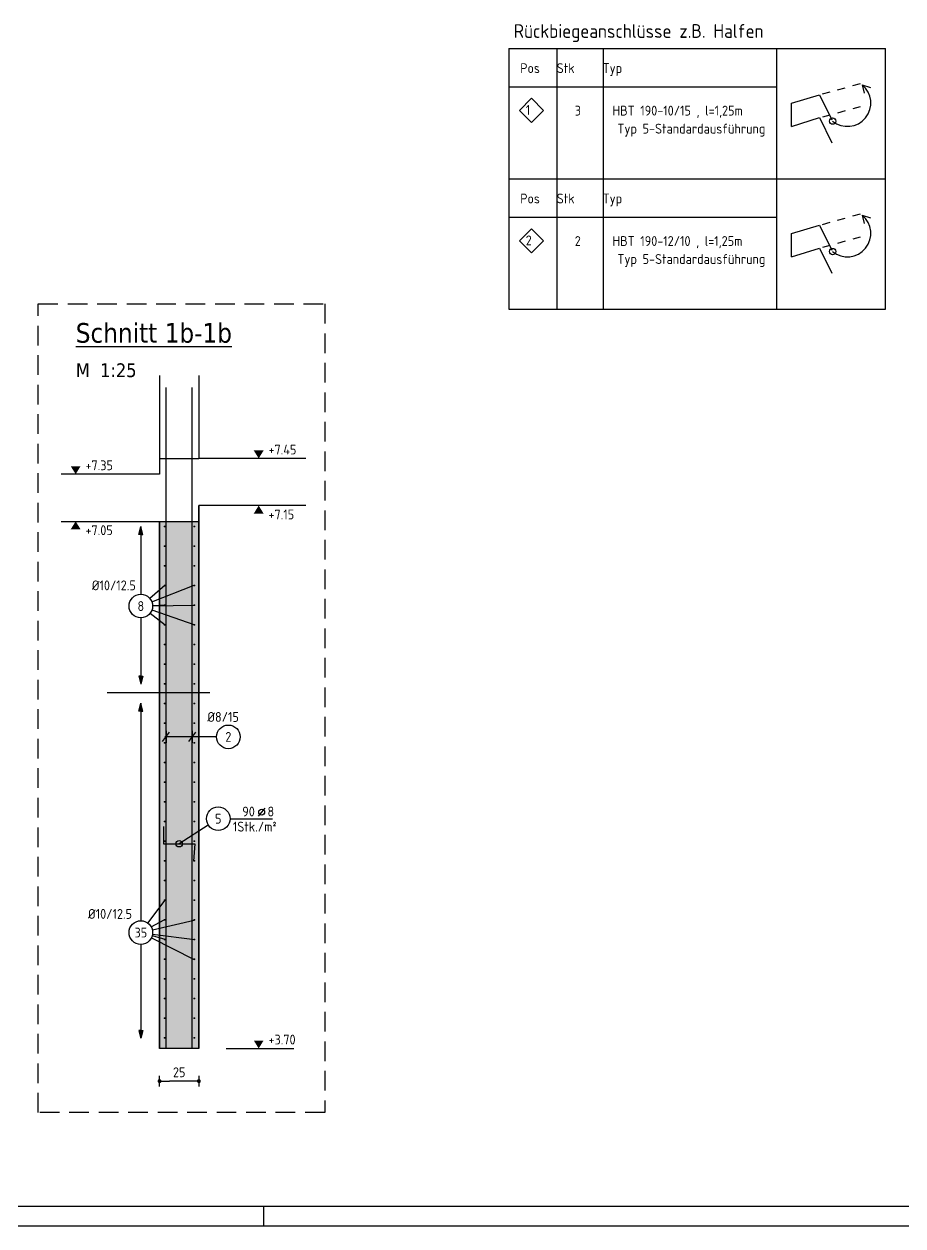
# Model space of a CAD drawing. Extents: x -4 to 84.7, y -5.7 to 50.5.
# Drawn here: x 43.4 to 54.58, y 1.41 to 16.69 of the extents above; entities that cross this region are included whole.
import ezdxf
from ezdxf.enums import TextEntityAlignment as Align

# ---------------------------------------------------------------- set-up
doc = ezdxf.new("R2010")
doc.units = 0
doc.header["$LTSCALE"] = 0.5
for name, pattern in [('AUSGEZOGEN', [1000.01, 1000, 0.01]), ('DASHED', [0.75, 0.5, -0.25]), ('DOT', [0.175, 0.05, -0.125]), ('STRICHLINIE', [0.75, 0.5, -0.25])]:
    doc.linetypes.add(name, pattern=pattern)
for name, color, linetype in [('AFU', 7, 'Continuous'), ('BETON', 7, 'Continuous'), ('DETAIL', 7, 'Continuous'), ('grau_mittel', 7, 'Continuous'), ('HBT', 7, 'Continuous'), ('HILFE', 7, 'Continuous'), ('koten', 7, 'Continuous'), ('MASSE', 7, 'Continuous'), ('OBJEKT', 7, 'Continuous'), ('RAHMEN', 7, 'Continuous'), ('RND', 7, 'Continuous'), ('RND-1', 7, 'Continuous'), ('TEXT', 7, 'Continuous')]:
    doc.layers.add(name, color=color, linetype=linetype)
doc.layers.add('NOPLOT', color=7, linetype='Continuous', plot=False)
doc.styles.add('helv', font='tahoma.ttf')
doc.styles.add('liste', font='isocp-e.shx')
doc.styles.add('txt', font='isocp.shx')
doc.linetypes.add('AFU_50K', pattern='A,0.15,["/",Standard,S=0.2,R=0,X=-0.01,Y=-0.1],0.07,["/",Standard,S=0.2,R=0,X=-0.01,Y=-0.1],0.15', length=0.37)
doc.dimstyles.new('DOT_I', dxfattribs={"dimscale": 0.5, "dimtxt": 0.25, "dimasz": 0.25, "dimexe": 0.1, "dimexo": 0.3, "dimgap": 0.1, "dimtad": 1, "dimdec": 3, "dimzin": 3, "dimtxsty": 'txt', "dimblk": 'DOT', "dimblk1": 'DOT', "dimblk2": 'DOT', "dimsah": 1, "dimcen": 0.1, "dimse1": 1, "dimse2": 1, "dimazin": 0, "dimtfac": 1, "dimtdec": 4, "dimtix": 1, "dimtmove": 2, "dimatfit": 3, "dimfxl": 0, "dimtvp": 1, "dimtolj": 1, "dimtzin": 0, "dimarcsym": 0})

# ---------------------------------------------------------------- blocks, each defined once
blk = doc.blocks.new('DINA0')
at = {"layer": 'RAHMEN', "color": 5}
blk.add_line((2, 0.5), (118.4, 0.5), dxfattribs=at)
at = {"layer": 'RAHMEN', "color": 7}
blk.add_line((80.9, 0.5), (80.9, 0), dxfattribs=at)
at = {"layer": 'RAHMEN'}
blk.add_line((0, 0), (118.9, 0), dxfattribs=at)
blk = doc.blocks.new('okrd_u')
at = {"layer": 'koten', "color": 7, "linetype": 'Continuous'}
blk.add_solid([(-0.125, -0.202), (0.125, -0.202), (0, 0)], dxfattribs=at)
at = {"layer": 'koten', "style": 'txt'}
blk.add_attdef('OKRD', (0.25, -0.35), '', height=0.25, dxfattribs=at)
blk = doc.blocks.new('okrd_o')
at = {"layer": 'koten', "color": 7, "linetype": 'Continuous'}
blk.add_solid([(-0.125, 0.202), (0.125, 0.202), (0, 0)], dxfattribs=at)
at = {"layer": 'koten', "style": 'txt'}
blk.add_attdef('OKRD', (0.25, 0.1), '', height=0.25, dxfattribs=at)
blk = doc.blocks.new('DOT')
at = {"layer": 'MASSE', "color": 7, "linetype": 'Continuous'}
for p, q in [((0, 0), (-1, 0)), ((0, 0.54), (0, -0.54))]:
    blk.add_line(p, q, dxfattribs=at)
at = {"layer": 'MASSE', "color": 7, "linetype": 'Continuous', "const_width": 0.2}
blk.add_lwpolyline([(-0.1, 0, 1), (0.1, 0, 1)], format="xyb", close=True, dxfattribs=at)
blk = doc.blocks.new('*D20')
at = {"layer": 'Defpoints', "color": 0, "linetype": 'AUSGEZOGEN', "transparency": 16777216}
for p in [(45.128, 3.248), (45.128, 3.248), (45.628, 3.248)]:
    blk.add_point(p, dxfattribs=at)
at = {"layer": 'MASSE', "color": 0, "linetype": 'AUSGEZOGEN', "lineweight": -2, "transparency": 16777216}
blk.add_line((45.503, 3.248), (45.253, 3.248), dxfattribs=at)
at = {"layer": 'MASSE', "color": 0, "linetype": 'AUSGEZOGEN', "lineweight": -2, "transparency": 16777216, "xscale": 0.125, "yscale": 0.125, "zscale": 0.125, "rotation": 180}
blk.add_blockref('DOT', (45.128, 3.248), dxfattribs=at)
at = {"layer": 'MASSE', "color": 0, "linetype": 'AUSGEZOGEN', "lineweight": -2, "transparency": 16777216, "xscale": 0.125, "yscale": 0.125, "zscale": 0.125}
blk.add_blockref('DOT', (45.628, 3.248), dxfattribs=at)
at = {"layer": 'MASSE', "color": 0, "linetype": 'AUSGEZOGEN', "transparency": 16777216, "insert": (45.378, 3.361), "char_height": 0.125, "attachment_point": 5, "style": 'txt'}
blk.add_mtext('\\A1;25', dxfattribs=at)
blk = doc.blocks.new('RND_LEI')
at = {"layer": 'RND', "color": 7, "linetype": 'Continuous'}
blk.add_line((1.022, 0.066), (1.19, 0.27), dxfattribs=at)
for centre, radius in [((0, 0), 0.3), ((1.106, 0.168), 0.075)]:
    blk.add_circle(centre, radius, dxfattribs=at)
at = {"layer": 'RND', "color": 7, "linetype": 'Continuous', "style": 'txt'}
blk.add_attdef('ANZ', text='', height=0.25, dxfattribs=at).set_placement((0.931, 0.057), align=Align.RIGHT)
for tag, p in [('DUM', (1.253, 0.057)), ('ABSTD', (1.674, 0.057)), ('POSTXT', (0.374, -0.327))]:
    blk.add_attdef(tag, p, '', height=0.25, dxfattribs=at)
blk.add_attdef('POSL', text='', height=0.25, dxfattribs=at).set_placement((0, 0), align=Align.MIDDLE)
blk = doc.blocks.new('RND_HIN')
at = {"layer": 'RND', "color": 7, "linetype": 'Continuous'}
blk.add_circle((0, 0), 0.3, dxfattribs=at)
at = {"layer": 'RND', "color": 7, "linetype": 'Continuous', "style": 'txt'}
blk.add_attdef('POSI', text='', height=0.25, dxfattribs=at).set_placement((0, 0), align=Align.MIDDLE)
blk = doc.blocks.new('lei_gre')
at = {"layer": 'RND', "color": 7, "linetype": 'Continuous'}
for p, q in [((-0.09, -0.12), (0.09, 0.12)), ((0, 0.15), (0, -0.15))]:
    blk.add_line(p, q, dxfattribs=at)
blk = doc.blocks.new('Pfeillinie')
at = {"layer": 'TEXT', "linetype": 'Continuous'}
blk.add_hatch(color=7, dxfattribs=at).paths.add_polyline_path([(0, 0), (-0.8, 0.2), (-0.8, 0), (-0.8, -0.2)])
at = {"layer": 'TEXT', "color": 7, "linetype": 'Continuous'}
for p, q in [((-0.8, 0), (-0.8, 0.2)), ((-0.8, 0.2), (0, 0)), ((-0.8, 0), (-0.8, -0.2)), ((-0.8, -0.2), (0, 0))]:
    blk.add_line(p, q, dxfattribs=at)

msp = doc.modelspace()

# ---------------------------------------------------------------- hatches: boundary and pattern name
at = {"layer": 'grau_mittel'}
msp.add_hatch(color=61, dxfattribs=at).paths.add_polyline_path([(45.6278, 10.3637), (45.1278, 10.3637), (45.1278, 3.6637), (45.6278, 3.6637)])

# ---------------------------------------------------------------- linework, layer by layer
at = {"layer": 'AFU', "color": 8, "linetype": 'AFU_50K'}
for p, q in [((45.1278, 11.1637), (45.6278, 11.1637)), ((45.1278, 10.3637), (45.6278, 10.3637)), ((45.6278, 3.6637), (45.1278, 3.6637))]:
    msp.add_line(p, q, dxfattribs=at)
at = {"layer": 'BETON', "color": 6, "linetype": 'AUSGEZOGEN'}
for p, q in [((45.1278, 12.2196), (45.1278, 10.9637)), ((45.6278, 12.2196), (45.6278, 11.1637)), ((46.9889, 10.5637), (45.6278, 10.5637)), ((43.877, 10.3637), (45.1278, 10.3637))]:
    msp.add_line(p, q, dxfattribs=at)
at = {"layer": 'BETON', "color": 6, "linetype": 'AUSGEZOGEN', "lineweight": 25}
for p, q in [((46.9889, 11.1637), (45.6278, 11.1637)), ((45.1278, 10.9637), (43.877, 10.9637))]:
    msp.add_line(p, q, dxfattribs=at)
at = {"layer": 'BETON', "color": 6, "linetype": 'AUSGEZOGEN', "lineweight": 35}
for p, q in [((45.6278, 10.5637), (45.6278, 3.6637)), ((45.1278, 10.3637), (45.1278, 3.6637))]:
    msp.add_line(p, q, dxfattribs=at)
at = {"layer": 'DETAIL', "color": 102, "linetype": 'STRICHLINIE'}
msp.add_lwpolyline([(43.5851, 2.8493), (43.5851, 13.1285), (47.2294, 13.1285), (47.2294, 2.8493)], close=True, dxfattribs=at)
at = {"layer": 'HBT', "color": 5, "linetype": 'Continuous'}
for p, q in [((49.5716, 16.3747), (54.3611, 16.3747)), ((49.5716, 16.3747), (49.5716, 14.7173)), ((49.5716, 16.3747), (54.3611, 16.3747)), ((54.3611, 14.7173), (54.3611, 16.3747)), ((49.5716, 14.7173), (54.3611, 14.7173)), ((49.5716, 14.7173), (49.5716, 13.0598)), ((49.5716, 14.7173), (54.3611, 14.7173)), ((54.3611, 13.0598), (54.3611, 14.7173)), ((49.5716, 13.0598), (54.3611, 13.0598))]:
    msp.add_line(p, q, dxfattribs=at)
at = {"layer": 'HILFE', "color": 102, "linetype": 'AUSGEZOGEN'}
msp.add_line((45.9764, 3.6637), (46.8371, 3.6637), dxfattribs=at)
at = {"layer": 'NOPLOT', "color": 191, "linetype": 'AUSGEZOGEN'}
msp.add_line((45.7675, 8.1819), (44.4609, 8.1819), dxfattribs=at)
at = {"layer": 'OBJEKT', "color": 7, "linetype": 'Continuous'}
for p, q in [((50.1813, 16.3747), (50.1813, 14.7173)), ((50.7698, 16.3747), (50.7698, 14.7173)), ((52.9729, 16.3747), (52.9729, 14.7173)), ((50.1813, 14.7173), (50.1813, 13.0598)), ((50.7698, 14.7173), (50.7698, 13.0598)), ((52.9729, 14.7173), (52.9729, 13.0598))]:
    msp.add_line(p, q, dxfattribs=at)
at = {"layer": 'RND', "color": 1, "linetype": 'DOT'}
for p, q in [((53.5579, 15.7963), (54.0397, 15.9295)), ((53.5611, 15.5049), (54.0397, 15.638)), ((53.5579, 14.1389), (54.0397, 14.272)), ((53.5611, 13.8474), (54.0397, 13.9806))]:
    msp.add_line(p, q, dxfattribs=at)
at = {"layer": 'RND', "color": 102, "linetype": 'AUSGEZOGEN'}
for p, q in [((54.0641, 15.9121), (54.1706, 15.8785)), ((54.0641, 15.9121), (54.0894, 15.8085)), ((54.0641, 14.2547), (54.1706, 14.2211)), ((54.0641, 14.2547), (54.0894, 14.151)), ((45.0025, 9.3862), (45.1935, 9.5546)), ((45.0296, 9.3419), (45.5701, 9.5546)), ((45.0088, 9.1955), (45.1995, 9.0486)), ((45.0317, 9.2378), (45.5761, 9.0486)), ((45.0397, 9.2957), (45.1935, 9.3046)), ((45.04, 9.2896), (45.5641, 9.2986)), ((45.853, 7.6242), (45.1945, 7.6242)), ((45.7481, 6.5029), (45.3781, 6.2651)), ((44.9805, 5.2569), (45.1995, 5.5486)), ((45.0222, 5.2086), (45.1875, 5.2986)), ((45.0366, 5.1704), (45.5701, 5.2926)), ((45.0242, 5.0692), (45.5701, 4.7926)), ((45.0351, 5.0976), (45.1935, 5.0546)), ((45.0392, 5.1178), (45.5761, 5.0486))]:
    msp.add_line(p, q, dxfattribs=at)
at = {"layer": 'RND', "color": 1, "linetype": 'AUSGEZOGEN'}
for p, q in [((53.1639, 15.6788), (53.5212, 15.7868)), ((53.5212, 15.7868), (53.6785, 15.4671)), ((53.1639, 15.3824), (53.1639, 15.6788)), ((53.1639, 15.3824), (53.5212, 15.4953)), ((53.5212, 15.4953), (53.6785, 15.1757)), ((53.1639, 14.0213), (53.5212, 14.1293)), ((53.5212, 14.1293), (53.6785, 13.8097)), ((53.1639, 13.7249), (53.1639, 14.0213)), ((53.1639, 13.7249), (53.5212, 13.8379)), ((53.5212, 13.8379), (53.6785, 13.5182))]:
    msp.add_line(p, q, dxfattribs=at)
at = {"layer": 'RND', "color": 7, "linetype": 'AUSGEZOGEN'}
msp.add_line((46.0242, 6.584), (46.5642, 6.584), dxfattribs=at)
for points in [[(50.0118, 15.5871), (49.8579, 15.741), (49.7041, 15.5871), (49.8579, 15.4333)], [(50.0118, 13.9297), (49.8579, 14.0835), (49.7041, 13.9297), (49.8579, 13.7759)]]:
    msp.add_lwpolyline(points, close=True, dxfattribs=at)
at = {"layer": 'RND', "color": 1, "linetype": 'AUSGEZOGEN'}
for points in [[(45.2107, 3.6637), (45.2107, 12.0637)], [(45.5449, 3.6637), (45.5449, 12.0637)]]:
    msp.add_lwpolyline(points, dxfattribs=at)
at = {"layer": 'RND', "color": 102, "linetype": 'AUSGEZOGEN'}
for points in [[(44.89, 10.2965), (44.89, 9.437)], [(44.89, 9.137), (44.89, 8.2943)], [(44.8904, 8.0517), (44.8904, 5.2869)], [(44.8904, 4.9869), (44.8904, 3.7937)]]:
    msp.add_lwpolyline(points, dxfattribs=at)
at = {"layer": 'RND', "color": 7, "linetype": 'AUSGEZOGEN', "const_width": 0.012}
for points in [[(45.1875, 10.2986, 1), (45.1995, 10.2986, 1)], [(45.5641, 10.2986, 1), (45.5761, 10.2986, 1)], [(45.1875, 10.0486, 1), (45.1995, 10.0486, 1)], [(45.5641, 10.0486, 1), (45.5761, 10.0486, 1)], [(45.1875, 9.7986, 1), (45.1995, 9.7986, 1)], [(45.5641, 9.7986, 1), (45.5761, 9.7986, 1)], [(45.1875, 9.5486, 1), (45.1995, 9.5486, 1)], [(45.5641, 9.5486, 1), (45.5761, 9.5486, 1)], [(45.1875, 9.2986, 1), (45.1995, 9.2986, 1)], [(45.5641, 9.2986, 1), (45.5761, 9.2986, 1)], [(45.1875, 9.0486, 1), (45.1995, 9.0486, 1)], [(45.5641, 9.0486, 1), (45.5761, 9.0486, 1)], [(45.1875, 8.7986, 1), (45.1995, 8.7986, 1)], [(45.5641, 8.7986, 1), (45.5761, 8.7986, 1)], [(45.1875, 8.5486, 1), (45.1995, 8.5486, 1)], [(45.5641, 8.5486, 1), (45.5761, 8.5486, 1)], [(45.1875, 8.2986, 1), (45.1995, 8.2986, 1)], [(45.5641, 8.2986, 1), (45.5761, 8.2986, 1)], [(45.1875, 8.0486, 1), (45.1995, 8.0486, 1)], [(45.5641, 8.0486, 1), (45.5761, 8.0486, 1)], [(45.1875, 7.7986, 1), (45.1995, 7.7986, 1)], [(45.5641, 7.7986, 1), (45.5761, 7.7986, 1)], [(45.1875, 7.5486, 1), (45.1995, 7.5486, 1)], [(45.5641, 7.5486, 1), (45.5761, 7.5486, 1)], [(45.1875, 7.2986, 1), (45.1995, 7.2986, 1)], [(45.5641, 7.2986, 1), (45.5761, 7.2986, 1)], [(45.1875, 7.0486, 1), (45.1995, 7.0486, 1)], [(45.5641, 7.0486, 1), (45.5761, 7.0486, 1)], [(45.1875, 6.7986, 1), (45.1995, 6.7986, 1)], [(45.5641, 6.7986, 1), (45.5761, 6.7986, 1)], [(45.1875, 6.5486, 1), (45.1995, 6.5486, 1)], [(45.5641, 6.5486, 1), (45.5761, 6.5486, 1)], [(45.1875, 6.2986, 1), (45.1995, 6.2986, 1)], [(45.5641, 6.2986, 1), (45.5761, 6.2986, 1)], [(45.1875, 6.0486, 1), (45.1995, 6.0486, 1)], [(45.5641, 6.0486, 1), (45.5761, 6.0486, 1)], [(45.1875, 5.7986, 1), (45.1995, 5.7986, 1)], [(45.5641, 5.7986, 1), (45.5761, 5.7986, 1)], [(45.1875, 5.5486, 1), (45.1995, 5.5486, 1)], [(45.5641, 5.5486, 1), (45.5761, 5.5486, 1)], [(45.1875, 5.2986, 1), (45.1995, 5.2986, 1)], [(45.5641, 5.2986, 1), (45.5761, 5.2986, 1)], [(45.1875, 5.0486, 1), (45.1995, 5.0486, 1)], [(45.5641, 5.0486, 1), (45.5761, 5.0486, 1)], [(45.1875, 4.7986, 1), (45.1995, 4.7986, 1)], [(45.5641, 4.7986, 1), (45.5761, 4.7986, 1)], [(45.1875, 4.5486, 1), (45.1995, 4.5486, 1)], [(45.5641, 4.5486, 1), (45.5761, 4.5486, 1)], [(45.1875, 4.2986, 1), (45.1995, 4.2986, 1)], [(45.5641, 4.2986, 1), (45.5761, 4.2986, 1)], [(45.1875, 4.0486, 1), (45.1995, 4.0486, 1)], [(45.5641, 4.0486, 1), (45.5761, 4.0486, 1)], [(45.1875, 3.7986, 1), (45.1995, 3.7986, 1)], [(45.5641, 3.7986, 1), (45.5761, 3.7986, 1)]]:
    msp.add_lwpolyline(points, format="xyb", close=True, dxfattribs=at)
at = {"layer": 'RND', "color": 7, "linetype": 'AUSGEZOGEN'}
for centre in [(53.6869, 15.4511), (53.6869, 13.7936), (45.3781, 6.2651)]:
    msp.add_circle(centre, 0.04, dxfattribs=at)
at = {"layer": 'RND', "color": 102, "linetype": 'AUSGEZOGEN'}
for centre in [(53.8753, 15.6818), (53.8753, 14.0244)]:
    msp.add_arc(centre, 0.2979, 230.77636, 50.64229, dxfattribs=at)
at = {"layer": 'RND-1', "color": 1, "linetype": 'AUSGEZOGEN'}
msp.add_lwpolyline([(45.1781, 6.4851), (45.1781, 6.2651), (45.5781, 6.2651), (45.5589, 6.046)], dxfattribs=at)
at = {"layer": 'TEXT', "color": 7, "linetype": 'Continuous'}
for p, q in [((49.5716, 15.887), (52.9729, 15.887)), ((49.5716, 14.2295), (52.9729, 14.2295))]:
    msp.add_line(p, q, dxfattribs=at)

# ---------------------------------------------------------------- block references
at = {"layer": 'koten', "color": 7, "linetype": 'DASHED', "xscale": 0.5, "yscale": 0.5, "zscale": 0.5}
for p, values in [((46.3888, 11.1637), {'OKRD': '+7.45'}), ((44.0613, 10.9637), {'OKRD': '+7.35'})]:
    msp.add_blockref('okrd_o', p, dxfattribs=at).add_auto_attribs(values)
at = {"layer": 'koten', "color": 7, "linetype": 'AUSGEZOGEN', "xscale": 0.5, "yscale": 0.5, "zscale": 0.5}
for p, values in [((46.3888, 10.5637), {'OKRD': '+7.15'}), ((44.0613, 10.3637), {'OKRD': '+7.05'})]:
    msp.add_blockref('okrd_u', p, dxfattribs=at).add_auto_attribs(values)
at = {"layer": 'koten', "color": 7, "linetype": 'AUSGEZOGEN'}
ref = msp.add_blockref('okrd_o', (46.3888, 3.6637), dxfattribs=dict(at, xscale=0.5, yscale=0.5, zscale=0.5))
ref.add_attrib('OKRD', '+3.70', (46.5138, 3.7137), dxfattribs={"layer": '0', "color": 0, "linetype": 'ByBlock', "height": 0.125, "style": 'txt'})
at = {"layer": 'RAHMEN', "color": 7, "linetype": 'AUSGEZOGEN', "xscale": 0.5, "yscale": 0.5, "zscale": 0.5}
msp.add_blockref('DINA0', (6.0012, 1.4073), dxfattribs=at)
at = {"layer": 'RND', "color": 102, "linetype": 'AUSGEZOGEN', "xscale": 0.125, "yscale": 0.125, "zscale": 0.125}
for p, rotation in [((44.89, 10.2965), 90), ((44.89, 8.2943), 270), ((44.8904, 8.0517), 90), ((44.8904, 3.7937), 270)]:
    msp.add_blockref('Pfeillinie', p, dxfattribs=dict(at, rotation=rotation))
at = {"layer": 'RND', "color": 7, "linetype": 'AUSGEZOGEN', "xscale": 0.5, "yscale": 0.5, "zscale": 0.5}
for name, p, values in [('RND_HIN', (44.89, 9.287), {'POSI': '8'}), ('RND_HIN', (46.003, 7.6242), {'POSI': '2'}), ('RND_LEI', (45.8742, 6.584), {'POSL': '5', 'DUM': '8', 'ANZ': '90', 'POSTXT': '1Stk./m²'}), ('RND_HIN', (44.8904, 5.1369), {'POSI': '35'})]:
    msp.add_blockref(name, p, dxfattribs=at).add_auto_attribs(values)
for p in [(45.2107, 7.6242), (45.5449, 7.6242)]:
    msp.add_blockref('lei_gre', p, dxfattribs=at)

# ---------------------------------------------------------------- texts
at = {"layer": 'HBT', "color": 7, "linetype": 'Continuous', "style": 'liste'}
for s, p in [('  Pos   Stk     Typ          ', (49.5716, 16.0626)), ('   1  ', (49.5702, 15.53)), ('3', (50.4082, 15.5219)), ('HBT 190-10/15 , l=1,25m', (50.8882, 15.5219)), ('  Pos   Stk     Typ          ', (49.5716, 14.4052)), ('   2  ', (49.5702, 13.8726)), ('2', (50.4082, 13.8644)), ('HBT 190-12/10 , l=1,25m', (50.8882, 13.8644))]:
    msp.add_text(s, height=0.125, dxfattribs=at).set_placement(p)
at = {"layer": 'TEXT', "color": 1, "linetype": 'AUSGEZOGEN'}
for s, style, p in [('Rückbiegeanschlüsse z.B. Halfen', 'txt', (49.6329, 16.5092)), ('M  1:25', 'helv', (44.0629, 12.1972))]:
    msp.add_text(s, height=0.175, dxfattribs=dict(at, style=style)).set_placement(p)
at = {"layer": 'TEXT', "color": 7, "linetype": 'Continuous', "style": 'txt'}
for p in [(51.8917, 15.2929), (51.8917, 13.6355)]:
    msp.add_text('Typ 5-Standardausführung', height=0.125, dxfattribs=at).set_placement(p, align=Align.CENTER)
at = {"layer": 'TEXT', "color": 6, "linetype": 'AUSGEZOGEN', "style": 'helv'}
msp.add_text('%%uSchnitt 1b-1b', height=0.25, dxfattribs=at).set_placement((44.0629, 12.6347))
at = {"layer": 'TEXT', "color": 7, "linetype": 'AUSGEZOGEN', "style": 'txt'}
for s, p in [('%%C10/12.5', (44.2673, 9.4874)), ('%%C8/15', (45.7359, 7.8149)), ('%%C10/12.5', (44.2191, 5.3112))]:
    msp.add_text(s, height=0.125, dxfattribs=at).set_placement(p)

# ---------------------------------------------------------------- dimensions: what is measured, and where the dimension line sits
at = {"layer": 'MASSE', "color": 7, "linetype": 'AUSGEZOGEN'}
dim = msp.add_linear_dim(base=(45.1278, 3.2483), p1=(45.6278, 3.2483), p2=(45.1278, 3.2483), dimstyle='DOT_I', override={"dimdec": 0, "dimlfac": 50}, dxfattribs=at)
dim.commit()
dim.dimension.update_dxf_attribs({"geometry": '*D20', "text_midpoint": (45.3778, 3.3608)})

doc.saveas('drawing.dxf')
